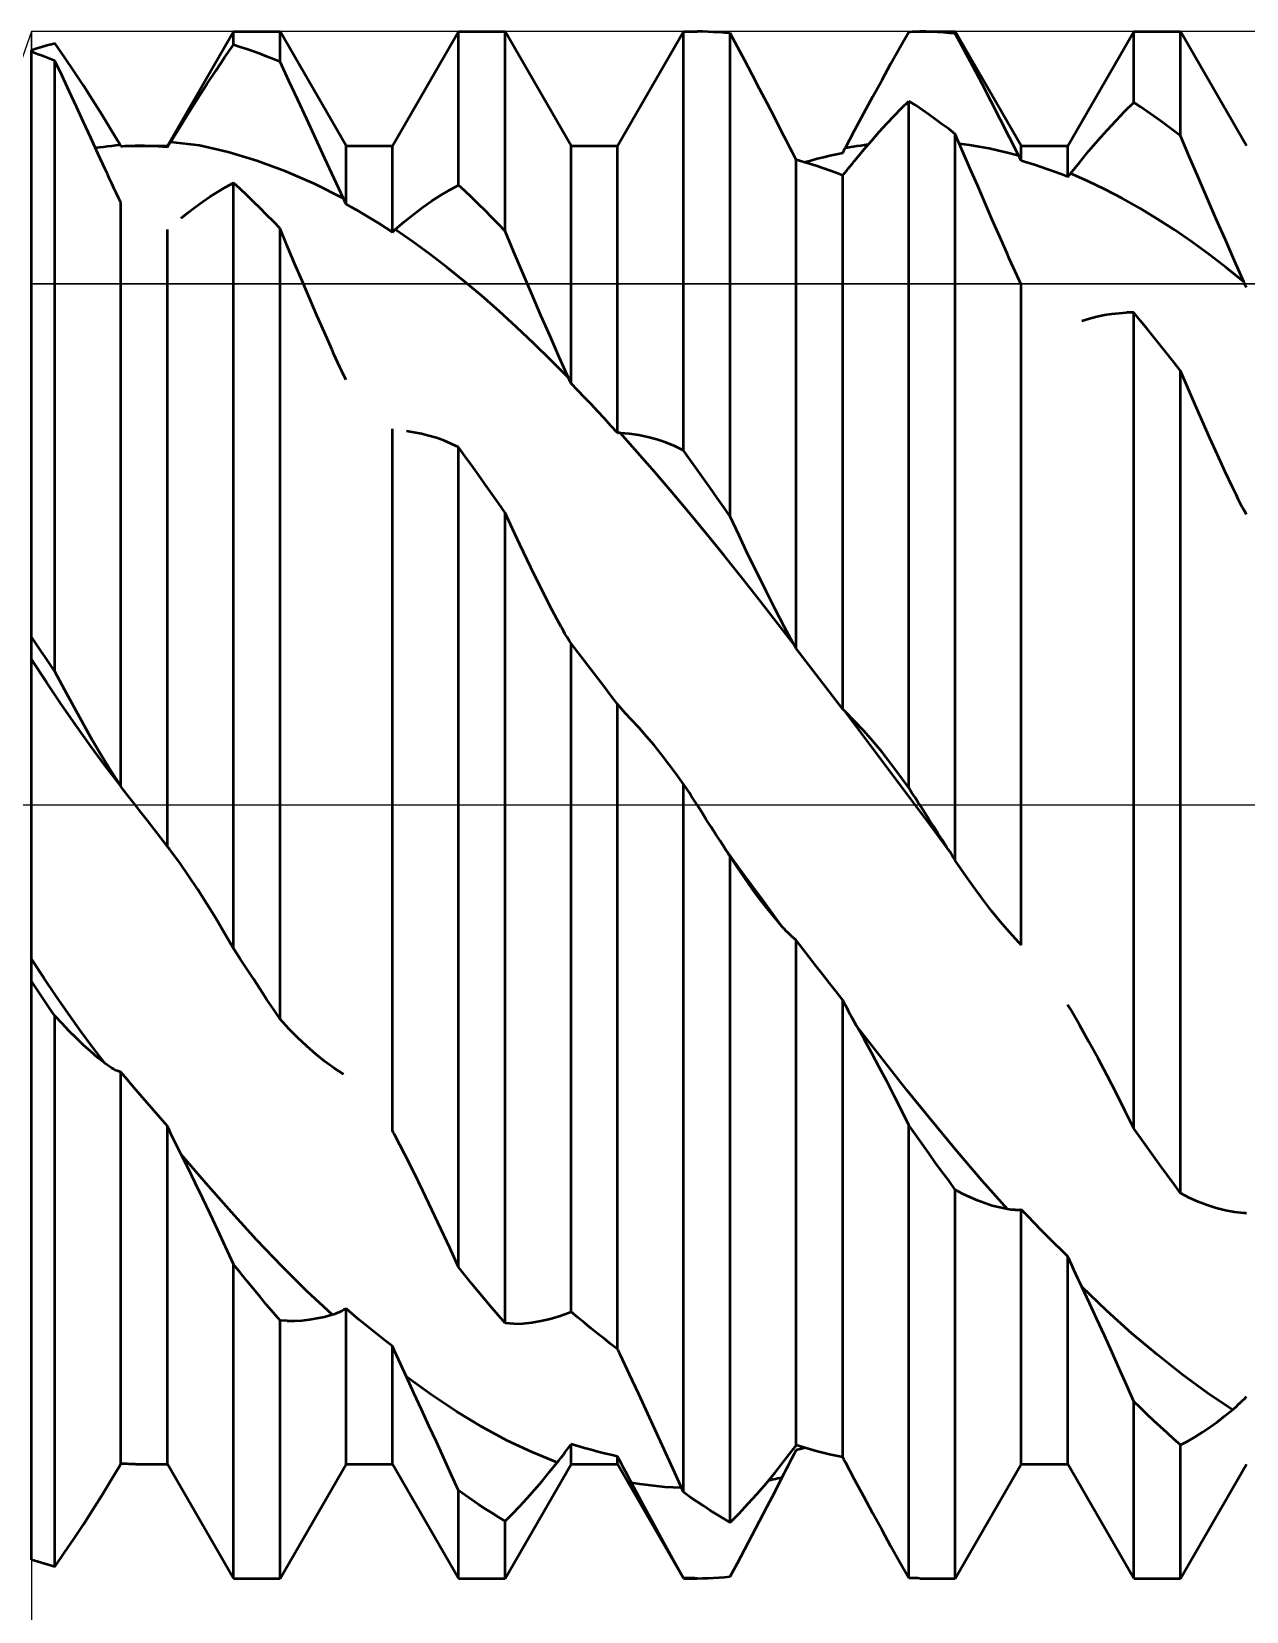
# Model space of a CAD drawing. Header units: millimetres. Extents: x -94 to 139, y -55 to 77.
# Drawn here: x 37 to 49.46, y -8.28 to 7.94 of the extents above; entities that cross this region are included whole.
import ezdxf

# ---------------------------------------------------------------- set-up
doc = ezdxf.new("R2010")
doc.units = ezdxf.units.MM
doc.header["$LTSCALE"] = 7.8
doc.linetypes.add('LONGDASH_DASH', pattern=[0.85, 0.4, -0.2, 0.05, -0.2])
for name, color, linetype in [('1', 4, 'CONTINUOUS'), ('2', 7, 'CONTINUOUS'), ('4', 2, 'LONGDASH_DASH'), ('CUT', 1, 'CONTINUOUS'), ('NOCUT', 7, 'CONTINUOUS'), ('SK4', 2, 'LONGDASH_DASH')]:
    doc.layers.add(name, color=color, linetype=linetype)

msp = doc.modelspace()

# ---------------------------------------------------------------- linework, layer by layer
at = {"layer": '1', "color": 4, "linetype": 'CONTINUOUS', "lineweight": 50}
for p, q in [((37.103, 7.78), (37.137, 7.79)), ((37.137, 7.79), (37.171, 7.8)), ((37.171, 7.8), (37.205, 7.809)), ((37.205, 7.809), (37.239, 7.819)), ((37.338, 7.674), (37.239, 7.818)), ((38.393, 6.765), (39.07, 7.938)), ((38.98, 7.67), (39.07, 7.8)), ((39.07, 7.938), (39.548, 7.938)), ((39.07, 7.8), (39.07, 7.938)), ((39.138, 7.779), (39.07, 7.8)), ((40.225, 6.765), (39.548, 7.938)), ((39.548, 7.627), (39.548, 7.938)), ((40.702, 6.765), (41.379, 7.938)), ((41.379, 7.938), (41.857, 7.938)), ((41.379, 6.363), (41.379, 7.938)), ((42.534, 6.765), (41.857, 7.938)), ((41.857, 5.89), (41.857, 7.938)), ((43.011, 6.765), (43.688, 7.938)), ((43.688, 7.938), (43.826, 7.938)), ((43.688, 3.638), (43.688, 7.938)), ((43.883, 7.937), (43.826, 7.938)), ((43.939, 7.936), (43.883, 7.937)), ((43.996, 7.933), (43.939, 7.936)), ((44.053, 7.93), (43.996, 7.933)), ((44.109, 7.925), (44.053, 7.93)), ((44.166, 7.92), (44.109, 7.925)), ((44.241, 7.781), (44.166, 7.92)), ((44.166, 2.961), (44.166, 7.92)), ((45.906, 7.774), (45.997, 7.936)), ((45.997, 7.936), (46.016, 7.936)), ((46.016, 7.936), (46.035, 7.937)), ((46.035, 7.937), (46.054, 7.937)), ((46.054, 7.937), (46.073, 7.937)), ((46.073, 7.937), (46.091, 7.937)), ((46.091, 7.937), (46.11, 7.938)), ((46.171, 7.937), (46.11, 7.938)), ((46.11, 7.938), (46.475, 7.938)), ((46.232, 7.935), (46.171, 7.937)), ((46.293, 7.932), (46.232, 7.935)), ((46.353, 7.928), (46.293, 7.932)), ((46.414, 7.923), (46.353, 7.928)), ((46.475, 7.917), (46.414, 7.923)), ((47.152, 6.765), (46.475, 7.938)), ((46.475, 7.917), (46.475, 7.938)), ((46.566, 7.748), (46.475, 7.917)), ((47.629, 6.765), (48.306, 7.938)), ((48.306, 7.938), (48.784, 7.938)), ((48.306, 7.209), (48.306, 7.938)), ((49.461, 6.765), (48.784, 7.938)), ((48.784, 6.866), (48.784, 7.938)), ((37, 7.748), (37.034, 7.759)), ((37, 7.745), (37, 7.748)), ((37, 7.745), (37, 7.748)), ((37, 7.741), (37, 7.745)), ((37, 7.741), (37, 7.745)), ((37, 7.738), (37, 7.741)), ((37, 7.738), (37, 7.741)), ((37, 7.735), (37, 7.738)), ((37, 7.735), (37, 7.738)), ((37, 7.732), (37, 7.735)), ((37, 7.732), (37, 7.735)), ((37, 7.729), (37, 7.732)), ((37, 7.729), (37, 7.732)), ((37.034, 7.716), (37, 7.729)), ((37, -7.748), (37, 7.729)), ((37.034, 7.759), (37.068, 7.77)), ((37.068, 7.704), (37.034, 7.716)), ((37.068, 7.77), (37.103, 7.78)), ((37.102, 7.691), (37.068, 7.704)), ((37.136, 7.678), (37.102, 7.691)), ((37.171, 7.664), (37.136, 7.678)), ((37.205, 7.65), (37.171, 7.664)), ((37.239, 7.636), (37.205, 7.65)), ((37.312, 7.482), (37.239, 7.636)), ((37.239, 1.369), (37.239, 7.636)), ((37.435, 7.529), (37.338, 7.674)), ((38.89, 7.535), (38.98, 7.67)), ((39.207, 7.757), (39.138, 7.779)), ((39.275, 7.734), (39.207, 7.757)), ((39.343, 7.709), (39.275, 7.734)), ((39.411, 7.683), (39.343, 7.709)), ((39.48, 7.656), (39.411, 7.683)), ((39.548, 7.627), (39.48, 7.656)), ((39.639, 7.432), (39.548, 7.627)), ((44.316, 7.64), (44.241, 7.781)), ((44.392, 7.496), (44.316, 7.64)), ((45.815, 7.61), (45.906, 7.774)), ((46.657, 7.576), (46.566, 7.748)), ((37.385, 7.325), (37.312, 7.482)), ((37.531, 7.384), (37.435, 7.529)), ((38.798, 7.397), (38.89, 7.535)), ((44.468, 7.35), (44.392, 7.496)), ((45.723, 7.443), (45.815, 7.61)), ((46.749, 7.4), (46.657, 7.576)), ((37.459, 7.167), (37.385, 7.325)), ((37.626, 7.237), (37.531, 7.384)), ((38.706, 7.254), (38.798, 7.397)), ((39.731, 7.236), (39.639, 7.432)), ((44.545, 7.202), (44.468, 7.35)), ((45.63, 7.272), (45.723, 7.443)), ((46.842, 7.22), (46.749, 7.4)), ((37.532, 7.008), (37.459, 7.167)), ((37.719, 7.087), (37.626, 7.237)), ((38.613, 7.107), (38.706, 7.254)), ((39.823, 7.037), (39.731, 7.236)), ((44.622, 7.052), (44.545, 7.202)), ((45.537, 7.099), (45.63, 7.272)), ((45.847, 7.074), (45.922, 7.151)), ((45.922, 7.151), (45.997, 7.225)), ((46.065, 7.181), (45.997, 7.225)), ((45.997, 0.176), (45.997, 7.225)), ((46.134, 7.135), (46.065, 7.181)), ((46.202, 7.087), (46.134, 7.135)), ((46.936, 7.038), (46.842, 7.22)), ((48.215, 7.12), (48.306, 7.209)), ((48.374, 7.164), (48.306, 7.209)), ((48.443, 7.117), (48.374, 7.164)), ((37.606, 6.848), (37.532, 7.008)), ((37.813, 6.934), (37.719, 7.087)), ((38.519, 6.957), (38.613, 7.107)), ((39.916, 6.837), (39.823, 7.037)), ((44.7, 6.9), (44.622, 7.052)), ((45.442, 6.923), (45.537, 7.099)), ((45.695, 6.908), (45.771, 6.993)), ((45.771, 6.993), (45.847, 7.074)), ((46.27, 7.039), (46.202, 7.087)), ((46.338, 6.989), (46.27, 7.039)), ((46.407, 6.938), (46.338, 6.989)), ((47.03, 6.852), (46.936, 7.038)), ((48.032, 6.926), (48.124, 7.025)), ((48.124, 7.025), (48.215, 7.12)), ((48.511, 7.07), (48.443, 7.117)), ((48.579, 7.021), (48.511, 7.07)), ((48.647, 6.97), (48.579, 7.021)), ((37.68, 6.687), (37.606, 6.848)), ((37.907, 6.776), (37.813, 6.934)), ((38.424, 6.802), (38.519, 6.957)), ((40.009, 6.635), (39.916, 6.837)), ((44.72, 6.861), (44.7, 6.9)), ((44.74, 6.822), (44.72, 6.861)), ((44.76, 6.782), (44.74, 6.822)), ((45.347, 6.744), (45.442, 6.923)), ((45.54, 6.73), (45.618, 6.821)), ((45.618, 6.821), (45.695, 6.908)), ((46.475, 6.886), (46.407, 6.938)), ((46.55, 6.711), (46.475, 6.886)), ((46.475, -0.569), (46.475, 6.886)), ((47.125, 6.664), (47.03, 6.852)), ((47.845, 6.713), (47.939, 6.822)), ((47.939, 6.822), (48.032, 6.926)), ((48.716, 6.919), (48.647, 6.97)), ((48.784, 6.866), (48.716, 6.919)), ((48.875, 6.654), (48.784, 6.866)), ((37.652, 6.747), (37.695, 6.752)), ((37.755, 6.524), (37.68, 6.687)), ((37.695, 6.752), (37.737, 6.756)), ((37.737, 6.756), (37.78, 6.761)), ((37.78, 6.761), (37.822, 6.766)), ((37.822, 6.766), (37.865, 6.771)), ((37.865, 6.771), (37.907, 6.776)), ((37.909, 6.774), (37.907, 6.776)), ((37.91, 6.772), (37.909, 6.774)), ((37.911, 6.77), (37.91, 6.772)), ((37.912, 6.768), (37.911, 6.77)), ((37.913, 6.766), (37.912, 6.768)), ((37.915, 6.764), (37.913, 6.766)), ((37.916, 6.762), (37.915, 6.764)), ((37.916, 6.762), (37.937, 6.763)), ((37.937, 6.763), (37.958, 6.764)), ((37.958, 6.764), (37.979, 6.764)), ((37.979, 6.764), (38, 6.765)), ((38, 6.765), (38.021, 6.765)), ((38.021, 6.765), (38.042, 6.765)), ((38.042, 6.765), (38.063, 6.765)), ((38.111, 6.765), (38.063, 6.765)), ((38.064, 6.765), (38.393, 6.765)), ((38.158, 6.764), (38.111, 6.765)), ((38.205, 6.763), (38.158, 6.764)), ((38.252, 6.761), (38.205, 6.763)), ((38.299, 6.758), (38.252, 6.761)), ((38.346, 6.755), (38.299, 6.758)), ((38.393, 6.752), (38.346, 6.755)), ((38.393, 6.752), (38.393, 6.765)), ((38.393, 6.752), (38.398, 6.759)), ((38.398, 6.759), (38.402, 6.766)), ((38.402, 6.766), (38.407, 6.773)), ((38.407, 6.773), (38.411, 6.781)), ((38.411, 6.781), (38.415, 6.788)), ((38.415, 6.788), (38.42, 6.795)), ((38.42, 6.795), (38.424, 6.802)), ((38.721, 6.768), (38.424, 6.802)), ((39.016, 6.701), (38.721, 6.768)), ((39.311, 6.61), (39.016, 6.701)), ((40.225, 6.765), (40.702, 6.765)), ((40.225, 6.168), (40.225, 6.765)), ((40.702, 5.88), (40.702, 6.765)), ((42.534, 6.765), (43.011, 6.765)), ((42.534, 4.325), (42.534, 6.765)), ((43.011, 3.818), (43.011, 6.765)), ((44.78, 6.742), (44.76, 6.782)), ((44.801, 6.702), (44.78, 6.742)), ((44.822, 6.662), (44.801, 6.702)), ((44.843, 6.621), (44.822, 6.662)), ((45.058, 6.634), (45.123, 6.65)), ((45.123, 6.65), (45.189, 6.666)), ((45.189, 6.666), (45.255, 6.68)), ((45.255, 6.68), (45.32, 6.693)), ((45.32, 6.693), (45.324, 6.701)), ((45.324, 6.701), (45.328, 6.708)), ((45.328, 6.708), (45.332, 6.715)), ((45.332, 6.715), (45.336, 6.722)), ((45.336, 6.722), (45.34, 6.73)), ((45.34, 6.73), (45.343, 6.737)), ((45.343, 6.737), (45.347, 6.744)), ((45.347, 6.744), (45.387, 6.751)), ((45.387, 6.751), (45.426, 6.758)), ((45.426, 6.758), (45.466, 6.764)), ((45.463, 6.635), (45.54, 6.73)), ((45.466, 6.764), (45.505, 6.77)), ((45.505, 6.77), (45.545, 6.776)), ((45.545, 6.776), (45.584, 6.781)), ((46.619, 6.771), (46.518, 6.784)), ((46.625, 6.536), (46.55, 6.711)), ((46.721, 6.755), (46.619, 6.771)), ((46.822, 6.736), (46.721, 6.755)), ((46.923, 6.715), (46.822, 6.736)), ((47.024, 6.691), (46.923, 6.715)), ((47.125, 6.664), (47.024, 6.691)), ((47.129, 6.656), (47.125, 6.664)), ((47.133, 6.648), (47.129, 6.656)), ((47.136, 6.641), (47.133, 6.648)), ((47.152, 6.765), (47.629, 6.765)), ((47.152, 6.61), (47.152, 6.765)), ((47.629, 6.446), (47.629, 6.765)), ((47.751, 6.599), (47.845, 6.713)), ((48.966, 6.442), (48.875, 6.654)), ((37.777, 6.476), (37.755, 6.524)), ((39.606, 6.502), (39.311, 6.61)), ((39.902, 6.374), (39.606, 6.502)), ((40.103, 6.431), (40.009, 6.635)), ((44.911, 6.602), (44.843, 6.621)), ((44.843, 1.605), (44.843, 6.621)), ((44.979, 6.581), (44.911, 6.602)), ((44.926, 6.597), (44.992, 6.616)), ((45.047, 6.56), (44.979, 6.581)), ((44.992, 6.616), (45.058, 6.634)), ((45.116, 6.537), (45.047, 6.56)), ((45.184, 6.513), (45.116, 6.537)), ((45.252, 6.488), (45.184, 6.513)), ((45.32, 6.462), (45.252, 6.488)), ((45.32, 6.462), (45.34, 6.486)), ((45.34, 6.486), (45.361, 6.511)), ((45.361, 6.511), (45.381, 6.535)), ((45.381, 6.535), (45.401, 6.56)), ((45.401, 6.56), (45.422, 6.585)), ((45.422, 6.585), (45.442, 6.61)), ((45.442, 6.61), (45.463, 6.635)), ((46.701, 6.36), (46.625, 6.536)), ((47.14, 6.633), (47.136, 6.641)), ((47.144, 6.626), (47.14, 6.633)), ((47.148, 6.618), (47.144, 6.626)), ((47.152, 6.61), (47.148, 6.618)), ((47.22, 6.59), (47.152, 6.61)), ((47.288, 6.569), (47.22, 6.59)), ((47.356, 6.547), (47.288, 6.569)), ((47.425, 6.523), (47.356, 6.547)), ((47.493, 6.499), (47.425, 6.523)), ((47.561, 6.473), (47.493, 6.499)), ((47.656, 6.48), (47.751, 6.599)), ((37.8, 6.428), (37.777, 6.476)), ((37.822, 6.379), (37.8, 6.428)), ((37.845, 6.331), (37.822, 6.379)), ((37.868, 6.282), (37.845, 6.331)), ((38.909, 6.294), (38.989, 6.342)), ((38.989, 6.342), (39.07, 6.386)), ((39.138, 6.322), (39.07, 6.386)), ((39.07, -1.473), (39.07, 6.386)), ((40.198, 6.225), (39.902, 6.374)), ((40.198, 6.225), (40.103, 6.431)), ((41.289, 6.314), (41.379, 6.363)), ((41.447, 6.299), (41.379, 6.363)), ((45.32, 0.982), (45.32, 6.462)), ((46.778, 6.184), (46.701, 6.36)), ((47.629, 6.446), (47.561, 6.473)), ((47.629, 6.446), (47.633, 6.451)), ((47.633, 6.451), (47.637, 6.456)), ((47.637, 6.456), (47.641, 6.461)), ((47.641, 6.461), (47.645, 6.466)), ((47.645, 6.466), (47.648, 6.471)), ((47.648, 6.471), (47.652, 6.475)), ((47.652, 6.475), (47.656, 6.48)), ((47.834, 6.403), (47.656, 6.48)), ((48.011, 6.318), (47.834, 6.403)), ((49.059, 6.228), (48.966, 6.442)), ((37.892, 6.233), (37.868, 6.282)), ((37.916, 6.184), (37.892, 6.233)), ((37.916, 0.19), (37.916, 6.184)), ((38.679, 6.136), (38.754, 6.191)), ((38.754, 6.191), (38.831, 6.244)), ((38.831, 6.244), (38.909, 6.294)), ((39.207, 6.257), (39.138, 6.322)), ((39.275, 6.191), (39.207, 6.257)), ((39.343, 6.124), (39.275, 6.191)), ((40.202, 6.217), (40.198, 6.225)), ((40.206, 6.209), (40.202, 6.217)), ((40.21, 6.201), (40.206, 6.209)), ((40.213, 6.192), (40.21, 6.201)), ((40.217, 6.184), (40.213, 6.192)), ((40.221, 6.176), (40.217, 6.184)), ((40.225, 6.168), (40.221, 6.176)), ((40.293, 6.13), (40.225, 6.168)), ((41.012, 6.135), (41.105, 6.2)), ((41.105, 6.2), (41.197, 6.26)), ((41.197, 6.26), (41.289, 6.314)), ((41.516, 6.234), (41.447, 6.299)), ((41.584, 6.167), (41.516, 6.234)), ((41.652, 6.1), (41.584, 6.167)), ((46.854, 6.007), (46.778, 6.184)), ((48.189, 6.226), (48.011, 6.318)), ((48.367, 6.125), (48.189, 6.226)), ((49.151, 6.014), (49.059, 6.228)), ((38.534, 6.021), (38.605, 6.08)), ((38.605, 6.08), (38.679, 6.136)), ((39.411, 6.056), (39.343, 6.124)), ((39.48, 5.987), (39.411, 6.056)), ((40.361, 6.091), (40.293, 6.13)), ((40.429, 6.051), (40.361, 6.091)), ((40.498, 6.01), (40.429, 6.051)), ((40.566, 5.968), (40.498, 6.01)), ((40.824, 5.987), (40.919, 6.064)), ((40.919, 6.064), (41.012, 6.135)), ((41.72, 6.031), (41.652, 6.1)), ((41.789, 5.961), (41.72, 6.031)), ((46.932, 5.83), (46.854, 6.007)), ((48.545, 6.017), (48.367, 6.125)), ((48.723, 5.902), (48.545, 6.017)), ((49.245, 5.8), (49.151, 6.014)), ((38.393, -0.426), (38.393, 5.907)), ((39.548, 5.917), (39.48, 5.987)), ((39.623, 5.738), (39.548, 5.917)), ((39.548, -2.199), (39.548, 5.917)), ((40.634, 5.925), (40.566, 5.968)), ((40.702, 5.88), (40.634, 5.925)), ((40.702, 5.88), (40.706, 5.884)), ((40.706, 5.884), (40.71, 5.888)), ((40.71, 5.888), (40.714, 5.891)), ((40.714, 5.891), (40.718, 5.895)), ((40.718, 5.895), (40.722, 5.898)), ((40.722, 5.898), (40.726, 5.902)), ((40.726, 5.902), (40.729, 5.905)), ((40.729, 5.905), (40.824, 5.987)), ((40.907, 5.783), (40.729, 5.905)), ((41.857, 5.89), (41.789, 5.961)), ((41.948, 5.673), (41.857, 5.89)), ((48.9, 5.779), (48.723, 5.902)), ((39.698, 5.559), (39.623, 5.738)), ((41.085, 5.653), (40.907, 5.783)), ((47.009, 5.652), (46.932, 5.83)), ((49.078, 5.65), (48.9, 5.779)), ((49.339, 5.585), (49.245, 5.8)), ((39.774, 5.381), (39.698, 5.559)), ((41.263, 5.517), (41.085, 5.653)), ((41.44, 5.374), (41.263, 5.517)), ((42.039, 5.457), (41.948, 5.673)), ((47.029, 5.608), (47.009, 5.652)), ((47.049, 5.563), (47.029, 5.608)), ((47.069, 5.519), (47.049, 5.563)), ((47.089, 5.474), (47.069, 5.519)), ((49.256, 5.513), (49.078, 5.65)), ((49.434, 5.37), (49.256, 5.513)), ((49.434, 5.37), (49.339, 5.585)), ((39.85, 5.203), (39.774, 5.381)), ((41.618, 5.224), (41.44, 5.374)), ((42.132, 5.241), (42.039, 5.457)), ((47.11, 5.43), (47.089, 5.474)), ((47.131, 5.386), (47.11, 5.43)), ((47.152, 5.342), (47.131, 5.386)), ((49.438, 5.362), (49.434, 5.37)), ((49.442, 5.353), (49.438, 5.362)), ((49.445, 5.344), (49.442, 5.353)), ((39.927, 5.025), (39.85, 5.203)), ((41.796, 5.068), (41.618, 5.224)), ((42.224, 5.025), (42.132, 5.241)), ((47.152, -1.439), (47.152, 5.342)), ((49.449, 5.336), (49.445, 5.344)), ((49.453, 5.327), (49.449, 5.336)), ((49.457, 5.318), (49.453, 5.327)), ((49.461, 5.31), (49.457, 5.318)), ((41.974, 4.905), (41.796, 5.068)), ((47.927, 5.013), (48.004, 5.029)), ((48.004, 5.029), (48.08, 5.041)), ((48.08, 5.041), (48.156, 5.049)), ((48.156, 5.049), (48.231, 5.053)), ((48.306, 5.053), (48.231, 5.053)), ((48.374, 4.97), (48.306, 5.053)), ((48.306, -3.322), (48.306, 5.053)), ((40.004, 4.848), (39.927, 5.025)), ((42.151, 4.737), (41.974, 4.905)), ((42.318, 4.81), (42.224, 5.025)), ((47.772, 4.97), (47.85, 4.993)), ((47.85, 4.993), (47.927, 5.013)), ((48.443, 4.887), (48.374, 4.97)), ((48.511, 4.802), (48.443, 4.887)), ((40.082, 4.671), (40.004, 4.848)), ((42.329, 4.563), (42.151, 4.737)), ((42.412, 4.596), (42.318, 4.81)), ((48.579, 4.717), (48.511, 4.802)), ((48.647, 4.631), (48.579, 4.717)), ((40.101, 4.626), (40.082, 4.671)), ((40.121, 4.582), (40.101, 4.626)), ((40.142, 4.538), (40.121, 4.582)), ((42.507, 4.384), (42.329, 4.563)), ((42.507, 4.384), (42.412, 4.596)), ((48.716, 4.544), (48.647, 4.631)), ((48.784, 4.456), (48.716, 4.544)), ((40.162, 4.494), (40.142, 4.538)), ((40.183, 4.451), (40.162, 4.494)), ((40.204, 4.407), (40.183, 4.451)), ((40.225, 4.365), (40.204, 4.407)), ((42.511, 4.376), (42.507, 4.384)), ((48.859, 4.282), (48.784, 4.456)), ((48.784, -3.983), (48.784, 4.456)), ((42.515, 4.367), (42.511, 4.376)), ((42.518, 4.359), (42.515, 4.367)), ((42.522, 4.35), (42.518, 4.359)), ((42.526, 4.342), (42.522, 4.35)), ((42.53, 4.333), (42.526, 4.342)), ((42.534, 4.325), (42.53, 4.333)), ((42.602, 4.254), (42.534, 4.325)), ((42.67, 4.183), (42.602, 4.254)), ((48.934, 4.108), (48.859, 4.282)), ((42.738, 4.112), (42.67, 4.183)), ((42.807, 4.039), (42.738, 4.112)), ((49.01, 3.936), (48.934, 4.108)), ((42.875, 3.966), (42.807, 4.039)), ((42.943, 3.892), (42.875, 3.966)), ((43.011, 3.818), (42.943, 3.892)), ((49.086, 3.765), (49.01, 3.936)), ((40.702, -3.345), (40.702, 3.861)), ((40.922, 3.824), (40.845, 3.836)), ((41, 3.809), (40.922, 3.824)), ((41.076, 3.79), (41, 3.809)), ((41.153, 3.767), (41.076, 3.79)), ((41.229, 3.739), (41.153, 3.767)), ((41.304, 3.708), (41.229, 3.739)), ((43.011, 3.818), (43.015, 3.818)), ((43.015, 3.818), (43.019, 3.818)), ((43.023, 3.818), (43.019, 3.818)), ((43.027, 3.818), (43.023, 3.818)), ((43.03, 3.818), (43.027, 3.818)), ((43.034, 3.818), (43.03, 3.818)), ((43.038, 3.817), (43.034, 3.818)), ((43.216, 3.618), (43.038, 3.818)), ((43.133, 3.81), (43.038, 3.817)), ((43.227, 3.796), (43.133, 3.81)), ((43.321, 3.776), (43.227, 3.796)), ((43.414, 3.751), (43.321, 3.776)), ((43.506, 3.719), (43.414, 3.751)), ((49.163, 3.595), (49.086, 3.765)), ((41.379, 3.673), (41.304, 3.708)), ((41.447, 3.578), (41.379, 3.673)), ((41.379, -4.745), (41.379, 3.673)), ((41.516, 3.483), (41.447, 3.578)), ((43.394, 3.414), (43.216, 3.618)), ((43.597, 3.682), (43.506, 3.719)), ((43.688, 3.638), (43.597, 3.682)), ((43.756, 3.543), (43.688, 3.638)), ((49.24, 3.427), (49.163, 3.595)), ((41.584, 3.387), (41.516, 3.483)), ((43.571, 3.206), (43.394, 3.414)), ((43.825, 3.448), (43.756, 3.543)), ((43.893, 3.352), (43.825, 3.448)), ((49.318, 3.261), (49.24, 3.427)), ((41.652, 3.29), (41.584, 3.387)), ((41.72, 3.193), (41.652, 3.29)), ((43.961, 3.255), (43.893, 3.352)), ((44.029, 3.157), (43.961, 3.255)), ((49.338, 3.219), (49.318, 3.261)), ((41.789, 3.096), (41.72, 3.193)), ((41.857, 2.997), (41.789, 3.096)), ((43.749, 2.994), (43.571, 3.206)), ((44.098, 3.059), (44.029, 3.157)), ((49.358, 3.178), (49.338, 3.219)), ((49.378, 3.138), (49.358, 3.178)), ((49.398, 3.098), (49.378, 3.138)), ((49.419, 3.058), (49.398, 3.098)), ((41.932, 2.834), (41.857, 2.997)), ((41.857, -5.32), (41.857, 2.997)), ((43.927, 2.778), (43.749, 2.994)), ((44.166, 2.961), (44.098, 3.059)), ((44.257, 2.764), (44.166, 2.961)), ((49.44, 3.019), (49.419, 3.058)), ((49.461, 2.98), (49.44, 3.019)), ((42.007, 2.674), (41.932, 2.834)), ((44.105, 2.559), (43.927, 2.778)), ((44.348, 2.571), (44.257, 2.764)), ((42.083, 2.515), (42.007, 2.674)), ((42.159, 2.358), (42.083, 2.515)), ((44.283, 2.337), (44.105, 2.559)), ((44.441, 2.381), (44.348, 2.571)), ((42.236, 2.204), (42.159, 2.358)), ((44.461, 2.112), (44.283, 2.337)), ((44.534, 2.194), (44.441, 2.381)), ((42.313, 2.052), (42.236, 2.204)), ((44.638, 1.884), (44.461, 2.112)), ((44.627, 2.01), (44.534, 2.194)), ((42.391, 1.903), (42.313, 2.052)), ((44.721, 1.83), (44.627, 2.01)), ((42.411, 1.866), (42.391, 1.903)), ((42.431, 1.829), (42.411, 1.866)), ((42.451, 1.793), (42.431, 1.829)), ((42.471, 1.758), (42.451, 1.793)), ((44.816, 1.654), (44.638, 1.884)), ((44.816, 1.654), (44.721, 1.83)), ((37.034, 1.674), (37, 1.724)), ((37.068, 1.623), (37.034, 1.674)), ((37.103, 1.573), (37.068, 1.623)), ((42.492, 1.723), (42.471, 1.758)), ((42.513, 1.689), (42.492, 1.723)), ((42.534, 1.656), (42.513, 1.689)), ((42.602, 1.568), (42.534, 1.656)), ((42.534, -5.202), (42.534, 1.656)), ((44.82, 1.647), (44.816, 1.654)), ((44.824, 1.64), (44.82, 1.647)), ((44.828, 1.633), (44.824, 1.64)), ((44.831, 1.626), (44.828, 1.633)), ((44.835, 1.619), (44.831, 1.626)), ((37, 1.493), (36.995, 1.5)), ((37.151, 1.261), (37, 1.493)), ((37.137, 1.522), (37.103, 1.573)), ((37.171, 1.471), (37.137, 1.522)), ((37.205, 1.42), (37.171, 1.471)), ((42.67, 1.479), (42.602, 1.568)), ((42.738, 1.391), (42.67, 1.479)), ((44.839, 1.612), (44.835, 1.619)), ((44.843, 1.605), (44.839, 1.612)), ((44.911, 1.517), (44.843, 1.605)), ((44.979, 1.428), (44.911, 1.517)), ((37.239, 1.369), (37.205, 1.42)), ((37.338, 1.184), (37.239, 1.37)), ((42.807, 1.302), (42.738, 1.391)), ((42.875, 1.213), (42.807, 1.302)), ((45.047, 1.34), (44.979, 1.428)), ((45.116, 1.25), (45.047, 1.34)), ((37.302, 1.036), (37.151, 1.261)), ((37.435, 1.004), (37.338, 1.184)), ((42.943, 1.123), (42.875, 1.213)), ((45.184, 1.161), (45.116, 1.25)), ((45.252, 1.072), (45.184, 1.161)), ((37.454, 0.818), (37.302, 1.036)), ((37.531, 0.83), (37.435, 1.004)), ((43.011, 1.034), (42.943, 1.123)), ((43.031, 1.01), (43.011, 1.034)), ((43.011, -5.585), (43.011, 1.034)), ((43.052, 0.986), (43.031, 1.01)), ((43.072, 0.962), (43.052, 0.986)), ((45.32, 0.982), (45.252, 1.072)), ((45.324, 0.979), (45.32, 0.982)), ((45.328, 0.975), (45.324, 0.979)), ((45.332, 0.972), (45.328, 0.975)), ((37.605, 0.607), (37.454, 0.818)), ((37.626, 0.663), (37.531, 0.83)), ((43.092, 0.939), (43.072, 0.962)), ((43.113, 0.917), (43.092, 0.939)), ((43.133, 0.895), (43.113, 0.917)), ((43.154, 0.873), (43.133, 0.895)), ((43.232, 0.79), (43.154, 0.873)), ((45.336, 0.968), (45.332, 0.972)), ((45.34, 0.964), (45.336, 0.968)), ((45.343, 0.961), (45.34, 0.964)), ((45.347, 0.957), (45.343, 0.961)), ((45.521, 0.726), (45.347, 0.957)), ((45.442, 0.861), (45.347, 0.957)), ((45.537, 0.76), (45.442, 0.861)), ((37.719, 0.502), (37.626, 0.663)), ((43.309, 0.703), (43.232, 0.79)), ((43.386, 0.612), (43.309, 0.703)), ((45.695, 0.495), (45.521, 0.726)), ((45.63, 0.654), (45.537, 0.76)), ((45.723, 0.542), (45.63, 0.654)), ((37.756, 0.402), (37.605, 0.607)), ((37.813, 0.349), (37.719, 0.502)), ((43.462, 0.518), (43.386, 0.612)), ((43.538, 0.42), (43.462, 0.518)), ((45.868, 0.262), (45.695, 0.495)), ((45.815, 0.425), (45.723, 0.542)), ((37.907, 0.203), (37.756, 0.402)), ((37.907, 0.203), (37.813, 0.349)), ((43.613, 0.319), (43.538, 0.42)), ((45.906, 0.303), (45.815, 0.425)), ((37.909, 0.201), (37.907, 0.203)), ((37.91, 0.199), (37.909, 0.201)), ((37.911, 0.197), (37.91, 0.199)), ((37.912, 0.196), (37.911, 0.197)), ((37.913, 0.194), (37.912, 0.196)), ((37.915, 0.192), (37.913, 0.194)), ((37.916, 0.19), (37.915, 0.192)), ((37.984, 0.102), (37.916, 0.19)), ((43.688, 0.215), (43.613, 0.319)), ((43.708, 0.185), (43.688, 0.215)), ((43.688, -7.055), (43.688, 0.215)), ((43.728, 0.154), (43.708, 0.185)), ((46.042, 0.03), (45.868, 0.262)), ((45.997, 0.176), (45.906, 0.303)), ((46.013, 0.151), (45.997, 0.176)), ((38.052, 0.015), (37.984, 0.102)), ((38.12, -0.073), (38.052, 0.015)), ((43.747, 0.123), (43.728, 0.154)), ((43.767, 0.092), (43.747, 0.123)), ((43.787, 0.062), (43.767, 0.092)), ((43.807, 0.031), (43.787, 0.062)), ((43.826, 0), (43.807, 0.031)), ((46.029, 0.126), (46.013, 0.151)), ((46.046, 0.101), (46.029, 0.126)), ((46.216, -0.203), (46.042, 0.03)), ((46.062, 0.076), (46.046, 0.101)), ((46.094, 0.025), (46.062, 0.076)), ((46.11, 0), (46.094, 0.025)), ((46.157, -0.072), (46.11, 0)), ((38.189, -0.161), (38.12, -0.073)), ((38.257, -0.249), (38.189, -0.161)), ((43.874, -0.074), (43.826, 0)), ((43.921, -0.148), (43.874, -0.074)), ((43.968, -0.221), (43.921, -0.148)), ((46.203, -0.145), (46.157, -0.072)), ((46.25, -0.217), (46.203, -0.145)), ((38.325, -0.338), (38.257, -0.249)), ((44.015, -0.295), (43.968, -0.221)), ((44.063, -0.369), (44.015, -0.295)), ((46.389, -0.435), (46.216, -0.203)), ((46.296, -0.29), (46.25, -0.217)), ((46.342, -0.362), (46.296, -0.29)), ((38.393, -0.426), (38.325, -0.338)), ((38.398, -0.432), (38.393, -0.426)), ((38.402, -0.437), (38.398, -0.432)), ((38.406, -0.443), (38.402, -0.437)), ((38.411, -0.448), (38.406, -0.443)), ((38.415, -0.454), (38.411, -0.448)), ((38.419, -0.459), (38.415, -0.454)), ((38.42, -0.461), (38.419, -0.459)), ((38.421, -0.462), (38.42, -0.461)), ((38.422, -0.463), (38.421, -0.462)), ((38.422, -0.464), (38.422, -0.463)), ((38.423, -0.465), (38.422, -0.464)), ((38.424, -0.466), (38.423, -0.465)), ((38.519, -0.595), (38.424, -0.466)), ((44.11, -0.443), (44.063, -0.369)), ((44.119, -0.457), (44.11, -0.443)), ((44.208, -0.578), (44.11, -0.443)), ((44.129, -0.472), (44.119, -0.457)), ((44.138, -0.486), (44.129, -0.472)), ((44.147, -0.5), (44.138, -0.486)), ((46.389, -0.435), (46.342, -0.362)), ((46.389, -0.435), (46.389, -0.434)), ((46.389, -0.434), (46.389, -0.434)), ((46.403, -0.457), (46.389, -0.435)), ((46.389, -0.435), (46.389, -0.435)), ((46.389, -0.435), (46.389, -0.435)), ((46.389, -0.435), (46.389, -0.435)), ((46.418, -0.479), (46.403, -0.457)), ((46.432, -0.502), (46.418, -0.479)), ((38.613, -0.73), (38.519, -0.595)), ((44.156, -0.515), (44.147, -0.5)), ((44.166, -0.529), (44.156, -0.515)), ((44.241, -0.643), (44.166, -0.529)), ((44.166, -7.365), (44.166, -0.529)), ((44.307, -0.713), (44.208, -0.578)), ((44.316, -0.753), (44.241, -0.643)), ((46.446, -0.524), (46.432, -0.502)), ((46.46, -0.546), (46.446, -0.524)), ((46.475, -0.569), (46.46, -0.546)), ((46.566, -0.704), (46.475, -0.569)), ((38.706, -0.869), (38.613, -0.73)), ((44.405, -0.848), (44.307, -0.713)), ((44.392, -0.86), (44.316, -0.753)), ((46.657, -0.835), (46.566, -0.704)), ((38.798, -1.014), (38.706, -0.869)), ((44.468, -0.963), (44.392, -0.86)), ((44.503, -0.982), (44.405, -0.848)), ((44.545, -1.062), (44.468, -0.963)), ((46.749, -0.961), (46.657, -0.835)), ((46.842, -1.082), (46.749, -0.961)), ((38.89, -1.163), (38.798, -1.014)), ((44.602, -1.116), (44.503, -0.982)), ((44.622, -1.158), (44.545, -1.062)), ((44.7, -1.25), (44.602, -1.116)), ((46.936, -1.197), (46.842, -1.082)), ((38.98, -1.316), (38.89, -1.163)), ((44.7, -1.25), (44.622, -1.158)), ((44.72, -1.272), (44.7, -1.25)), ((44.74, -1.294), (44.72, -1.272)), ((44.76, -1.314), (44.74, -1.294)), ((47.03, -1.306), (46.936, -1.197)), ((39.07, -1.473), (38.98, -1.316)), ((44.78, -1.334), (44.76, -1.314)), ((44.801, -1.353), (44.78, -1.334)), ((44.822, -1.371), (44.801, -1.353)), ((44.843, -1.388), (44.822, -1.371)), ((44.911, -1.477), (44.843, -1.388)), ((44.843, -6.572), (44.843, -1.388)), ((47.125, -1.41), (47.03, -1.306)), ((47.129, -1.414), (47.125, -1.41)), ((47.133, -1.418), (47.129, -1.414)), ((47.136, -1.423), (47.133, -1.418)), ((47.14, -1.427), (47.136, -1.423)), ((47.144, -1.431), (47.14, -1.427)), ((47.148, -1.435), (47.144, -1.431)), ((47.152, -1.439), (47.148, -1.435)), ((37, -1.582), (36.995, -1.575)), ((37.125, -1.774), (37, -1.582)), ((39.138, -1.578), (39.07, -1.473)), ((39.207, -1.682), (39.138, -1.578)), ((44.979, -1.565), (44.911, -1.477)), ((45.047, -1.654), (44.979, -1.565)), ((37.251, -1.961), (37.125, -1.774)), ((39.275, -1.786), (39.207, -1.682)), ((45.116, -1.741), (45.047, -1.654)), ((45.184, -1.829), (45.116, -1.741)), ((37.034, -1.861), (37, -1.809)), ((37.068, -1.912), (37.034, -1.861)), ((37.102, -1.963), (37.068, -1.912)), ((39.343, -1.89), (39.275, -1.786)), ((39.411, -1.993), (39.343, -1.89)), ((45.252, -1.916), (45.184, -1.829)), ((45.32, -2.003), (45.252, -1.916)), ((37.136, -2.014), (37.102, -1.963)), ((37.171, -2.064), (37.136, -2.014)), ((37.205, -2.115), (37.171, -2.064)), ((37.377, -2.144), (37.251, -1.961)), ((39.48, -2.096), (39.411, -1.993)), ((39.548, -2.199), (39.48, -2.096)), ((45.34, -2.041), (45.32, -2.003)), ((45.32, -6.693), (45.32, -2.003)), ((45.361, -2.08), (45.34, -2.041)), ((45.381, -2.118), (45.361, -2.08)), ((47.633, -2.059), (47.629, -2.053)), ((47.637, -2.065), (47.633, -2.059)), ((47.641, -2.072), (47.637, -2.065)), ((47.645, -2.078), (47.641, -2.072)), ((47.648, -2.084), (47.645, -2.078)), ((47.652, -2.091), (47.648, -2.084)), ((47.656, -2.097), (47.652, -2.091)), ((47.751, -2.262), (47.656, -2.097)), ((37.239, -2.166), (37.205, -2.115)), ((37.312, -2.244), (37.239, -2.166)), ((37.239, -7.819), (37.239, -2.166)), ((37.385, -2.321), (37.312, -2.244)), ((37.503, -2.32), (37.377, -2.144)), ((39.639, -2.297), (39.548, -2.199)), ((45.401, -2.156), (45.381, -2.118)), ((45.422, -2.193), (45.401, -2.156)), ((45.442, -2.23), (45.422, -2.193)), ((45.463, -2.266), (45.442, -2.23)), ((45.54, -2.405), (45.463, -2.266)), ((45.72, -2.599), (45.463, -2.266)), ((47.845, -2.43), (47.751, -2.262)), ((37.459, -2.394), (37.385, -2.321)), ((37.532, -2.465), (37.459, -2.394)), ((37.629, -2.491), (37.503, -2.32)), ((39.731, -2.39), (39.639, -2.297)), ((39.823, -2.477), (39.731, -2.39)), ((45.618, -2.546), (45.54, -2.405)), ((47.939, -2.602), (47.845, -2.43)), ((37.606, -2.532), (37.532, -2.465)), ((37.68, -2.596), (37.606, -2.532)), ((37.755, -2.655), (37.629, -2.491)), ((39.916, -2.557), (39.823, -2.477)), ((40.009, -2.632), (39.916, -2.557)), ((45.695, -2.69), (45.618, -2.546)), ((37.755, -2.655), (37.68, -2.596)), ((37.777, -2.671), (37.755, -2.655)), ((37.8, -2.686), (37.777, -2.671)), ((37.822, -2.7), (37.8, -2.686)), ((37.845, -2.712), (37.822, -2.7)), ((37.868, -2.724), (37.845, -2.712)), ((37.892, -2.734), (37.868, -2.724)), ((37.916, -2.742), (37.892, -2.734)), ((37.982, -2.821), (37.916, -2.742)), ((37.916, -6.762), (37.916, -2.742)), ((40.103, -2.7), (40.009, -2.632)), ((40.198, -2.763), (40.103, -2.7)), ((45.771, -2.836), (45.695, -2.69)), ((45.978, -2.926), (45.72, -2.599)), ((48.032, -2.777), (47.939, -2.602)), ((38.05, -2.899), (37.982, -2.821)), ((38.117, -2.978), (38.05, -2.899)), ((45.847, -2.984), (45.771, -2.836)), ((48.124, -2.955), (48.032, -2.777)), ((38.185, -3.057), (38.117, -2.978)), ((38.254, -3.136), (38.185, -3.057)), ((45.922, -3.134), (45.847, -2.984)), ((46.236, -3.245), (45.978, -2.926)), ((48.215, -3.137), (48.124, -2.955)), ((38.323, -3.216), (38.254, -3.136)), ((38.393, -3.297), (38.323, -3.216)), ((45.997, -3.286), (45.922, -3.134)), ((48.306, -3.322), (48.215, -3.137)), ((38.413, -3.339), (38.393, -3.297)), ((38.393, -6.765), (38.393, -3.297)), ((38.433, -3.381), (38.413, -3.339)), ((38.453, -3.422), (38.433, -3.381)), ((40.706, -3.352), (40.702, -3.345)), ((40.71, -3.359), (40.706, -3.352)), ((40.714, -3.366), (40.71, -3.359)), ((40.718, -3.374), (40.714, -3.366)), ((40.722, -3.381), (40.718, -3.374)), ((40.726, -3.389), (40.722, -3.381)), ((40.729, -3.396), (40.726, -3.389)), ((40.824, -3.582), (40.729, -3.396)), ((46.065, -3.383), (45.997, -3.286)), ((45.997, -7.936), (45.997, -3.286)), ((46.134, -3.479), (46.065, -3.383)), ((46.494, -3.556), (46.236, -3.245)), ((48.374, -3.418), (48.306, -3.322)), ((38.473, -3.464), (38.453, -3.422)), ((38.493, -3.505), (38.473, -3.464)), ((38.513, -3.546), (38.493, -3.505)), ((38.534, -3.586), (38.513, -3.546)), ((46.202, -3.574), (46.134, -3.479)), ((46.752, -3.857), (46.494, -3.556)), ((48.443, -3.514), (48.374, -3.418)), ((48.511, -3.609), (48.443, -3.514)), ((38.605, -3.729), (38.534, -3.586)), ((38.791, -3.884), (38.534, -3.586)), ((38.679, -3.879), (38.605, -3.729)), ((40.919, -3.77), (40.824, -3.582)), ((46.27, -3.669), (46.202, -3.574)), ((46.338, -3.763), (46.27, -3.669)), ((48.579, -3.703), (48.511, -3.609)), ((48.647, -3.797), (48.579, -3.703)), ((38.754, -4.034), (38.679, -3.879)), ((39.049, -4.178), (38.791, -3.884)), ((41.012, -3.961), (40.919, -3.77)), ((46.407, -3.856), (46.338, -3.763)), ((46.475, -3.949), (46.407, -3.856)), ((47.009, -4.149), (46.752, -3.857)), ((48.716, -3.89), (48.647, -3.797)), ((48.784, -3.983), (48.716, -3.89)), ((38.831, -4.196), (38.754, -4.034)), ((41.105, -4.154), (41.012, -3.961)), ((46.55, -3.99), (46.475, -3.949)), ((46.475, -7.938), (46.475, -3.949)), ((46.625, -4.027), (46.55, -3.99)), ((46.701, -4.06), (46.625, -4.027)), ((48.875, -4.031), (48.784, -3.983)), ((48.966, -4.073), (48.875, -4.031)), ((38.909, -4.363), (38.831, -4.196)), ((39.308, -4.462), (39.049, -4.178)), ((41.197, -4.349), (41.105, -4.154)), ((46.778, -4.088), (46.701, -4.06)), ((46.854, -4.113), (46.778, -4.088)), ((46.932, -4.133), (46.854, -4.113)), ((47.009, -4.149), (46.932, -4.133)), ((47.029, -4.152), (47.009, -4.149)), ((47.049, -4.154), (47.029, -4.152)), ((47.069, -4.155), (47.049, -4.154)), ((47.089, -4.156), (47.069, -4.155)), ((47.089, -4.156), (47.11, -4.155)), ((47.11, -4.155), (47.131, -4.154)), ((47.131, -4.154), (47.152, -4.151)), ((47.22, -4.222), (47.152, -4.151)), ((47.152, -6.765), (47.152, -4.151)), ((49.059, -4.109), (48.966, -4.073)), ((49.151, -4.139), (49.059, -4.109)), ((49.245, -4.162), (49.151, -4.139)), ((49.339, -4.179), (49.245, -4.162)), ((49.434, -4.19), (49.339, -4.179)), ((49.438, -4.19), (49.434, -4.19)), ((49.442, -4.19), (49.438, -4.19)), ((49.445, -4.191), (49.442, -4.19)), ((49.449, -4.191), (49.445, -4.191)), ((49.453, -4.191), (49.449, -4.191)), ((49.457, -4.192), (49.453, -4.191)), ((49.461, -4.192), (49.457, -4.192)), ((38.989, -4.536), (38.909, -4.363)), ((41.289, -4.546), (41.197, -4.349)), ((47.288, -4.293), (47.22, -4.222)), ((47.356, -4.363), (47.288, -4.293)), ((47.425, -4.432), (47.356, -4.363)), ((39.07, -4.714), (38.989, -4.536)), ((39.566, -4.733), (39.308, -4.462)), ((47.493, -4.5), (47.425, -4.432)), ((47.561, -4.567), (47.493, -4.5)), ((41.379, -4.745), (41.289, -4.546)), ((47.629, -4.634), (47.561, -4.567)), ((47.649, -4.679), (47.629, -4.634)), ((47.629, -6.765), (47.629, -4.634)), ((47.67, -4.725), (47.649, -4.679)), ((39.138, -4.8), (39.07, -4.715)), ((39.07, -7.938), (39.07, -4.715)), ((39.207, -4.884), (39.138, -4.8)), ((39.824, -4.989), (39.566, -4.733)), ((41.447, -4.83), (41.379, -4.745)), ((41.516, -4.914), (41.447, -4.83)), ((47.69, -4.77), (47.67, -4.725)), ((47.71, -4.815), (47.69, -4.77)), ((47.731, -4.859), (47.71, -4.815)), ((47.751, -4.903), (47.731, -4.859)), ((39.275, -4.967), (39.207, -4.884)), ((39.343, -5.049), (39.275, -4.967)), ((40.082, -5.231), (39.824, -4.989)), ((41.584, -4.997), (41.516, -4.914)), ((41.652, -5.079), (41.584, -4.997)), ((47.772, -4.947), (47.751, -4.903)), ((47.85, -5.113), (47.772, -4.947)), ((48.03, -5.192), (47.772, -4.947)), ((39.411, -5.131), (39.343, -5.049)), ((39.48, -5.211), (39.411, -5.131)), ((40.183, -5.191), (40.204, -5.18)), ((40.204, -5.18), (40.225, -5.169)), ((40.293, -5.227), (40.225, -5.169)), ((40.225, -6.765), (40.225, -5.169)), ((41.72, -5.16), (41.652, -5.079)), ((41.789, -5.241), (41.72, -5.16)), ((47.927, -5.279), (47.85, -5.113)), ((39.548, -5.291), (39.48, -5.211)), ((39.623, -5.295), (39.548, -5.291)), ((39.548, -7.938), (39.548, -5.291)), ((39.623, -5.295), (39.698, -5.295)), ((39.698, -5.295), (39.774, -5.291)), ((39.774, -5.291), (39.85, -5.282)), ((39.85, -5.282), (39.927, -5.269)), ((39.927, -5.269), (40.004, -5.253)), ((40.004, -5.253), (40.082, -5.231)), ((40.082, -5.231), (40.101, -5.225)), ((40.101, -5.225), (40.121, -5.218)), ((40.121, -5.218), (40.142, -5.21)), ((40.142, -5.21), (40.162, -5.201)), ((40.162, -5.201), (40.183, -5.191)), ((40.361, -5.284), (40.293, -5.227)), ((40.429, -5.34), (40.361, -5.284)), ((40.498, -5.395), (40.429, -5.34)), ((41.857, -5.32), (41.789, -5.241)), ((41.948, -5.324), (41.857, -5.32)), ((41.948, -5.324), (42.039, -5.321)), ((42.039, -5.321), (42.132, -5.311)), ((42.132, -5.311), (42.224, -5.296)), ((42.224, -5.296), (42.318, -5.275)), ((42.318, -5.275), (42.412, -5.247)), ((42.412, -5.247), (42.507, -5.213)), ((42.507, -5.213), (42.511, -5.211)), ((42.511, -5.211), (42.515, -5.21)), ((42.515, -5.21), (42.518, -5.208)), ((42.518, -5.208), (42.522, -5.207)), ((42.522, -5.207), (42.526, -5.205)), ((42.526, -5.205), (42.53, -5.204)), ((42.53, -5.204), (42.534, -5.202)), ((42.602, -5.26), (42.534, -5.202)), ((42.67, -5.316), (42.602, -5.26)), ((42.738, -5.372), (42.67, -5.316)), ((48.004, -5.447), (47.927, -5.279)), ((48.287, -5.424), (48.03, -5.192)), ((40.566, -5.45), (40.498, -5.395)), ((40.634, -5.503), (40.566, -5.45)), ((40.702, -5.555), (40.634, -5.503)), ((42.807, -5.427), (42.738, -5.372)), ((42.875, -5.48), (42.807, -5.427)), ((42.943, -5.533), (42.875, -5.48)), ((48.08, -5.614), (48.004, -5.447)), ((48.545, -5.642), (48.287, -5.424)), ((40.722, -5.601), (40.702, -5.555)), ((40.702, -6.765), (40.702, -5.555)), ((40.743, -5.646), (40.722, -5.601)), ((40.763, -5.691), (40.743, -5.646)), ((43.011, -5.585), (42.943, -5.533)), ((43.015, -5.593), (43.011, -5.585)), ((43.019, -5.601), (43.015, -5.593)), ((43.023, -5.609), (43.019, -5.601)), ((43.027, -5.617), (43.023, -5.609)), ((43.03, -5.625), (43.027, -5.617)), ((43.034, -5.633), (43.03, -5.625)), ((43.038, -5.641), (43.034, -5.633)), ((43.133, -5.844), (43.038, -5.641)), ((48.156, -5.783), (48.08, -5.614)), ((48.803, -5.846), (48.545, -5.642)), ((40.783, -5.736), (40.763, -5.691)), ((40.804, -5.781), (40.783, -5.736)), ((40.824, -5.825), (40.804, -5.781)), ((40.845, -5.869), (40.824, -5.825)), ((48.231, -5.952), (48.156, -5.783)), ((40.922, -6.037), (40.845, -5.869)), ((41.102, -6.056), (40.845, -5.869)), ((43.227, -6.046), (43.133, -5.844)), ((48.306, -6.122), (48.231, -5.952)), ((49.06, -6.035), (48.803, -5.846)), ((41, -6.204), (40.922, -6.037)), ((41.36, -6.227), (41.102, -6.056)), ((43.321, -6.249), (43.227, -6.046)), ((48.374, -6.189), (48.306, -6.122)), ((48.306, -7.938), (48.306, -6.122)), ((49.318, -6.208), (49.06, -6.035)), ((49.358, -6.173), (49.378, -6.155)), ((49.378, -6.155), (49.398, -6.135)), ((49.398, -6.135), (49.419, -6.115)), ((49.419, -6.115), (49.44, -6.095)), ((49.44, -6.095), (49.461, -6.073)), ((41.076, -6.371), (41, -6.204)), ((41.618, -6.383), (41.36, -6.227)), ((43.414, -6.451), (43.321, -6.249)), ((48.443, -6.255), (48.374, -6.189)), ((48.511, -6.32), (48.443, -6.255)), ((48.579, -6.384), (48.511, -6.32)), ((49.163, -6.331), (49.24, -6.271)), ((49.24, -6.271), (49.318, -6.208)), ((49.318, -6.208), (49.338, -6.191)), ((49.338, -6.191), (49.358, -6.173)), ((41.153, -6.538), (41.076, -6.371)), ((41.876, -6.522), (41.618, -6.383)), ((43.506, -6.653), (43.414, -6.451)), ((48.647, -6.446), (48.579, -6.384)), ((48.716, -6.508), (48.647, -6.446)), ((48.859, -6.529), (48.934, -6.485)), ((48.934, -6.485), (49.01, -6.438)), ((49.01, -6.438), (49.086, -6.386)), ((49.086, -6.386), (49.163, -6.331)), ((41.229, -6.704), (41.153, -6.538)), ((42.133, -6.644), (41.876, -6.522)), ((42.391, -6.749), (42.133, -6.644)), ((42.451, -6.672), (42.471, -6.645)), ((42.471, -6.645), (42.492, -6.617)), ((42.492, -6.617), (42.513, -6.588)), ((42.513, -6.588), (42.534, -6.559)), ((42.602, -6.581), (42.534, -6.559)), ((42.534, -6.765), (42.534, -6.559)), ((42.67, -6.601), (42.602, -6.581)), ((42.738, -6.62), (42.67, -6.601)), ((42.807, -6.639), (42.738, -6.62)), ((42.875, -6.655), (42.807, -6.639)), ((44.721, -6.731), (44.816, -6.607)), ((44.816, -6.607), (44.82, -6.602)), ((44.82, -6.602), (44.824, -6.597)), ((44.822, -6.662), (44.843, -6.621)), ((44.824, -6.597), (44.828, -6.592)), ((44.828, -6.592), (44.831, -6.587)), ((44.831, -6.587), (44.835, -6.582)), ((44.835, -6.582), (44.839, -6.577)), ((44.839, -6.577), (44.843, -6.572)), ((44.911, -6.593), (44.843, -6.572)), ((44.843, -6.621), (44.857, -6.617)), ((44.857, -6.617), (44.871, -6.613)), ((44.871, -6.613), (44.884, -6.609)), ((44.884, -6.609), (44.898, -6.605)), ((44.898, -6.605), (44.912, -6.601)), ((44.979, -6.613), (44.911, -6.593)), ((44.912, -6.601), (44.926, -6.597)), ((45.047, -6.631), (44.979, -6.613)), ((45.116, -6.648), (45.047, -6.631)), ((48.784, -6.568), (48.716, -6.508)), ((48.784, -6.568), (48.859, -6.529)), ((48.784, -7.938), (48.784, -6.568)), ((37.813, -6.934), (37.907, -6.776)), ((37.907, -6.776), (37.909, -6.774)), ((37.909, -6.774), (37.91, -6.772)), ((37.91, -6.772), (37.911, -6.77)), ((37.911, -6.77), (37.912, -6.768)), ((37.912, -6.768), (37.913, -6.766)), ((37.913, -6.766), (37.915, -6.764)), ((37.915, -6.764), (37.916, -6.762)), ((37.937, -6.763), (37.916, -6.762)), ((37.958, -6.764), (37.937, -6.763)), ((37.979, -6.764), (37.958, -6.764)), ((38, -6.765), (37.979, -6.764)), ((38.021, -6.765), (38, -6.765)), ((38.042, -6.765), (38.021, -6.765)), ((38.063, -6.765), (38.042, -6.765)), ((38.064, -6.765), (38.393, -6.765)), ((39.07, -7.938), (38.393, -6.765)), ((39.548, -7.938), (40.225, -6.765)), ((40.225, -6.765), (40.702, -6.765)), ((41.379, -7.938), (40.702, -6.765)), ((41.304, -6.871), (41.229, -6.704)), ((41.857, -7.938), (42.534, -6.765)), ((42.313, -6.846), (42.391, -6.749)), ((42.391, -6.749), (42.411, -6.724)), ((42.411, -6.724), (42.431, -6.698)), ((42.431, -6.698), (42.451, -6.672)), ((42.534, -6.765), (43.011, -6.765)), ((42.943, -6.671), (42.875, -6.655)), ((43.011, -6.686), (42.943, -6.671)), ((43.031, -6.724), (43.011, -6.686)), ((43.011, -6.765), (43.011, -6.686)), ((43.688, -7.938), (43.011, -6.765)), ((43.052, -6.763), (43.031, -6.724)), ((43.072, -6.802), (43.052, -6.763)), ((43.092, -6.841), (43.072, -6.802)), ((43.597, -6.854), (43.506, -6.653)), ((44.627, -6.85), (44.721, -6.731)), ((44.74, -6.822), (44.76, -6.782)), ((44.76, -6.782), (44.78, -6.742)), ((44.78, -6.742), (44.801, -6.702)), ((44.801, -6.702), (44.822, -6.662)), ((45.184, -6.665), (45.116, -6.648)), ((45.252, -6.68), (45.184, -6.665)), ((45.32, -6.693), (45.252, -6.68)), ((45.324, -6.701), (45.32, -6.693)), ((45.328, -6.708), (45.324, -6.701)), ((45.332, -6.715), (45.328, -6.708)), ((45.336, -6.722), (45.332, -6.715)), ((45.34, -6.73), (45.336, -6.722)), ((45.343, -6.737), (45.34, -6.73)), ((45.347, -6.744), (45.343, -6.737)), ((45.442, -6.923), (45.347, -6.744)), ((46.475, -7.938), (47.152, -6.765)), ((47.152, -6.765), (47.629, -6.765)), ((48.306, -7.938), (47.629, -6.765)), ((48.784, -7.938), (49.461, -6.765)), ((37.719, -7.087), (37.813, -6.934)), ((41.379, -7.037), (41.304, -6.871)), ((42.159, -7.028), (42.236, -6.939)), ((42.236, -6.939), (42.313, -6.846)), ((43.113, -6.88), (43.092, -6.841)), ((43.133, -6.919), (43.113, -6.88)), ((43.154, -6.957), (43.133, -6.919)), ((43.232, -7.103), (43.154, -6.957)), ((43.239, -6.971), (43.154, -6.957)), ((43.325, -6.983), (43.239, -6.971)), ((43.688, -7.055), (43.597, -6.854)), ((44.441, -7.071), (44.534, -6.963)), ((44.534, -6.963), (44.627, -6.85)), ((44.56, -6.931), (44.584, -6.926)), ((44.584, -6.926), (44.607, -6.921)), ((44.607, -6.921), (44.63, -6.916)), ((44.622, -7.052), (44.7, -6.9)), ((44.63, -6.916), (44.654, -6.911)), ((44.654, -6.911), (44.677, -6.905)), ((44.677, -6.905), (44.7, -6.9)), ((44.7, -6.9), (44.72, -6.861)), ((44.72, -6.861), (44.74, -6.822)), ((45.537, -7.099), (45.442, -6.923)), ((37.626, -7.237), (37.719, -7.087)), ((41.447, -7.085), (41.379, -7.037)), ((41.379, -7.938), (41.379, -7.037)), ((41.516, -7.133), (41.447, -7.085)), ((41.584, -7.179), (41.516, -7.133)), ((42.007, -7.196), (42.083, -7.114)), ((42.083, -7.114), (42.159, -7.028)), ((43.309, -7.246), (43.232, -7.103)), ((43.411, -6.993), (43.325, -6.983)), ((43.497, -7.001), (43.411, -6.993)), ((43.582, -7.006), (43.497, -7.001)), ((43.668, -7.01), (43.582, -7.006)), ((43.756, -7.103), (43.688, -7.055)), ((43.825, -7.15), (43.756, -7.103)), ((44.348, -7.174), (44.441, -7.071)), ((44.545, -7.202), (44.622, -7.052)), ((45.63, -7.272), (45.537, -7.099)), ((37.531, -7.384), (37.626, -7.237)), ((41.652, -7.223), (41.584, -7.179)), ((41.72, -7.267), (41.652, -7.223)), ((41.789, -7.309), (41.72, -7.267)), ((41.857, -7.35), (41.932, -7.275)), ((41.932, -7.275), (42.007, -7.196)), ((43.386, -7.388), (43.309, -7.246)), ((43.893, -7.195), (43.825, -7.15)), ((43.961, -7.24), (43.893, -7.195)), ((44.029, -7.283), (43.961, -7.24)), ((44.098, -7.324), (44.029, -7.283)), ((44.166, -7.365), (44.257, -7.272)), ((44.257, -7.272), (44.348, -7.174)), ((44.468, -7.35), (44.545, -7.202)), ((45.723, -7.443), (45.63, -7.272)), ((37.435, -7.529), (37.531, -7.384)), ((41.857, -7.35), (41.789, -7.309)), ((41.857, -7.938), (41.857, -7.35)), ((43.462, -7.528), (43.386, -7.388)), ((44.166, -7.365), (44.098, -7.324)), ((44.392, -7.496), (44.468, -7.35)), ((45.815, -7.61), (45.723, -7.443)), ((37.338, -7.674), (37.435, -7.529)), ((43.538, -7.666), (43.462, -7.528)), ((44.316, -7.64), (44.392, -7.496)), ((45.906, -7.774), (45.815, -7.61)), ((37.034, -7.759), (37, -7.748)), ((37.068, -7.77), (37.034, -7.759)), ((37.103, -7.78), (37.068, -7.77)), ((37.137, -7.79), (37.103, -7.78)), ((37.239, -7.818), (37.338, -7.674)), ((43.613, -7.801), (43.538, -7.666)), ((44.166, -7.92), (44.241, -7.781)), ((44.241, -7.781), (44.316, -7.64)), ((45.997, -7.936), (45.906, -7.774)), ((37.171, -7.8), (37.137, -7.79)), ((37.205, -7.809), (37.171, -7.8)), ((37.239, -7.819), (37.205, -7.809)), ((39.07, -7.938), (39.548, -7.938)), ((41.379, -7.938), (41.857, -7.938)), ((43.688, -7.935), (43.613, -7.801)), ((43.711, -7.935), (43.688, -7.935)), ((43.688, -7.938), (43.688, -7.935)), ((43.688, -7.938), (43.826, -7.938)), ((43.734, -7.936), (43.711, -7.935)), ((43.757, -7.937), (43.734, -7.936)), ((43.78, -7.937), (43.757, -7.937)), ((43.803, -7.937), (43.78, -7.937)), ((43.826, -7.938), (43.803, -7.937)), ((43.826, -7.938), (43.883, -7.937)), ((43.883, -7.937), (43.939, -7.936)), ((43.939, -7.936), (43.996, -7.933)), ((43.996, -7.933), (44.053, -7.93)), ((44.053, -7.93), (44.109, -7.925)), ((44.109, -7.925), (44.166, -7.92)), ((46.016, -7.936), (45.997, -7.936)), ((46.035, -7.937), (46.016, -7.936)), ((46.054, -7.937), (46.035, -7.937)), ((46.073, -7.937), (46.054, -7.937)), ((46.091, -7.937), (46.073, -7.937)), ((46.11, -7.938), (46.091, -7.937)), ((46.11, -7.938), (46.475, -7.938)), ((48.306, -7.938), (48.784, -7.938))]:
    msp.add_line(p, q, dxfattribs=at)
at = {"layer": '2', "color": 7, "linetype": 'CONTINUOUS', "lineweight": 25}
msp.add_line((37, -1.268), (37, -20.938), dxfattribs=at)
at = {"layer": '4', "color": 2, "linetype": 'LONGDASH_DASH', "lineweight": 25}
msp.add_line((0, 0), (57, 0), dxfattribs=at)
at = {"layer": 'CUT', "color": 1, "linetype": 'CONTINUOUS', "lineweight": 25}
for p, q in [((51.23, 7.938), (37, 7.938)), ((37, 7.938), (37, 5.35)), ((37, 5.35), (56.412, 5.35))]:
    msp.add_line(p, q, dxfattribs=at)
at = {"layer": 'NOCUT', "color": 7, "linetype": 'CONTINUOUS', "lineweight": 25}
for p, q in [((37, 7.938), (36.314, 6)), ((37, 5.35), (37, 7.938)), ((56.412, 5.35), (37, 5.35)), ((0, 0), (57, 0))]:
    msp.add_line(p, q, dxfattribs=at)
at = {"layer": 'SK4', "color": 2, "linetype": 'LONGDASH_DASH', "lineweight": 25}
msp.add_line((-59, 0), (63, 0), dxfattribs=at)

doc.saveas('drawing.dxf')
